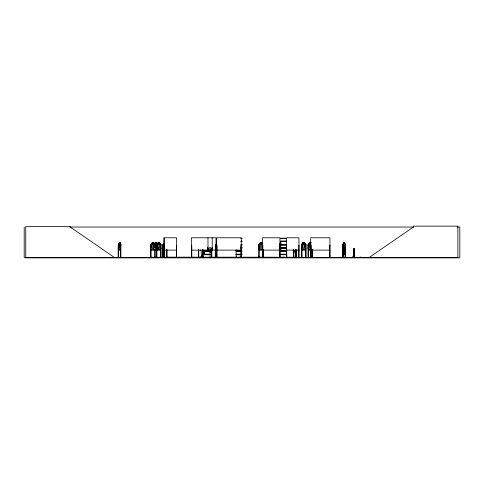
<?xml version="1.0" encoding="UTF-8"?>
<svg xmlns="http://www.w3.org/2000/svg" width="484" height="484" viewBox="0 0 484 484"><rect width="100%" height="100%" fill="white"/><g stroke="black" fill="none" stroke-linecap="round" stroke-linejoin="round"><path stroke-width="0.73" d="M204.308 254.185L204.308 251.347L210.08 251.347L210.074 254.185L204.308 254.185L204.315 252.769M210.074 252.769L210.074 251.347M161.505 257.373L167.984 257.379M354.106 257.016L354.185 249.212M354.264 257.052L354.094 248.443M353.217 256.296L353.211 256M353.568 256.302C353.048 255.582 353.604 256.925 353.895 256M202.348 256.26L202.118 256L202.258 256.302M236.107 257.506L236.077 257.161M353.362 257.409L353.356 255.897L353.151 257.246M364.174 257.409L365.765 257.409L353.03 257.409L353.036 256.605M120.558 249.932L120.891 244.347L120.546 243.815M293.576 252.89L295.633 252.89L295.857 251.371M295.633 252.89L295.887 250.022M345.401 248.425L345.056 249.932L342.999 249.932L342.769 248.425M345.013 252.89L345.358 251.377M344.971 254.257L345.286 252.739L345.013 254.257L342.878 254.257L342.605 252.745M164.227 257.361L164.257 237.783L176.593 237.783L176.612 257.609M116.263 257.573L122.736 257.579L116.287 257.609M116.269 257.379L122.718 257.379M291.525 257.379L297.975 257.379M295.24 257.603L295.204 257.228L163.689 257.161M340.905 257.609L347.367 257.379L340.881 257.573M293.861 250.712L294.139 250.815M260.773 257.373L264.046 257.609L260.773 257.548M264.022 257.373L259.2 257.288M312.011 257.373L309.143 257.373L312.011 257.548L312.029 257.161L312.561 257.161L312.561 257.609M305.912 248.425L305.398 249.932L301.907 249.932L301.447 248.425L301.919 249.932M354.04 248.492L353.979 256.272M157.572 249.883L158.08 248.419M157.609 249.932L158.129 248.425L158.129 244.347L157.596 243.815M161.081 248.425L160.561 249.932L151.129 249.932L150.663 248.425M295.47 250.155L295.04 251.371L294.242 251.371L293.812 250.155M278.379 257.379L284.55 257.579M235.2 257.573L241.909 257.488M210.576 257.573L216.427 257.573M211.919 257.573L210.588 257.379L211.962 257.609M301.841 245.279L301.834 257.609L300.897 257.548L306.402 257.609L305.489 257.548L305.489 245.279M307.503 257.573L308.459 257.548L308.459 245.279L308.048 245.279M308.459 257.379L307.515 257.379L313.051 257.379L312.107 257.379M259.097 257.161L259.037 257.609L258.341 257.361L258.97 257.579M259 257.379L258.335 257.379M150.566 257.548L151.099 257.161M198.307 257.379L198.373 249.629M216.548 257.373L216.687 257.161M216.578 257.548L216.644 237.783L241.31 237.783L241.268 257.609M353.598 256.302L353.961 256.163M118.628 243.815L118.338 257.609M118.64 243.863L118.429 257.609M342.714 247.33L342.987 246.822L345.031 246.822M342.932 248.135L342.636 248.697L342.993 245.279M207.83 250.119L208.435 249.139L209.034 250.119M210.83 250.119L211.435 249.139L212.034 250.119M262.461 247.203L261.711 248.419L260.307 248.419L259.557 247.203L259.557 244.372L260.307 243.863L260.313 242.345L261.717 242.345L261.717 243.863L262.461 244.372M207.479 250.119L208.253 248.891L207.503 247.675L208.459 248.631L209.403 247.675L208.634 248.879L209.403 250.119M210.479 250.119L211.254 248.891L210.504 247.675L211.46 248.631L212.403 247.675L211.641 248.879L212.403 250.119M279.341 244.353L279.806 243.815L280.756 243.815M162.824 257.609L162.896 244.353L163.356 243.815L164.312 243.815M119.233 243.863L118.81 244.372L118.81 247.203L119.233 248.419L120.02 248.419L120.437 247.203L120.437 244.372L120.02 243.863M301.429 257.609L301.447 244.353L301.931 243.815L302.942 243.815L302.936 242.296L304.43 242.296M343.61 246.822L343.162 247.324L343.162 250.155L343.61 251.371L344.439 251.371L344.88 250.155L344.88 247.324L344.439 246.822M343.525 248.183L343.077 248.691L343.077 251.523L343.525 252.739L344.354 252.739L344.802 251.523L344.802 248.691L344.354 248.183M154.063 243.815L153.579 244.353L153.579 248.425L154.045 249.932M157.01 243.815L156.526 244.353L156.526 248.425L156.998 249.932M344.499 247.294L343.955 248.709L343.223 247.324L343.779 249.054L343.186 250.809L343.973 249.387L344.608 250.9L344.148 249.066L344.711 247.318L343.61 247.324M200.806 257.603L200.975 257.246M201.247 257.246L201.054 256.605L200.945 257.603M201.193 257.597L201.701 257.585L201.066 257.409M202.953 257.161L202.766 257.5L203.558 257.585L200.933 257.409L201.259 257.603M202.669 257.603L203.377 257.409L203.183 256.605L203.286 257.246M369.014 257.609L413.445 227.032L413.445 226.131L457.87 226.131L457.87 257.609L24.2 257.609L24.2 227.032M302.984 243.863L302.24 244.372L302.24 247.203L302.984 248.419L304.369 248.419L305.114 247.203L305.114 244.372L304.369 243.863L304.369 242.345L302.984 242.345L302.996 243.863M301.865 257.355L300.897 257.379M308.453 257.573L308.405 257.161M202.802 257.603L203.256 257.603M69.623 227.032L413.675 227.032M457.531 227.032L459.8 227.032L459.8 257.869L25.761 257.869L25.761 226.452L70.192 226.452L70.192 227.032L114.617 257.609M241.05 238.225L241.909 238.231M280.605 238.231L286.389 238.231M241.062 238.34L241.909 238.346M280.605 238.34L286.389 238.346M241.05 238.509L241.897 238.515M280.617 238.515L286.377 238.515M241.05 241.08L241.903 241.08M280.611 241.08L286.383 241.08M241.086 241.274L241.939 241.274M280.575 241.274L286.425 241.274M241.086 241.449L241.939 241.449M280.575 241.449L286.425 241.449M241.05 241.649L241.903 241.649M280.611 241.649L286.383 241.649M260.259 242.296L261.765 242.296L261.759 243.815L262.739 243.815M280.738 242.296L280.781 243.863L280.085 244.372L280.085 247.203L280.781 248.419M311.049 242.296L309.548 242.296L309.609 243.863L308.859 244.372L308.859 247.203L309.603 248.419L310.988 248.419M119.191 242.345L120.02 242.345M153.646 242.345L152.23 242.345L152.23 243.863L151.474 244.372L151.474 247.203L152.23 248.419L153.646 248.419M155.146 242.345L156.562 242.345M159.514 242.345L158.093 242.345L158.093 243.863M309.603 242.345L310.994 242.345M343.634 242.345L344.493 242.345M118.586 243.815L119.203 243.815M120.002 243.815L120.589 243.815M153.7 243.815L155.098 243.815M156.61 243.815L158.044 243.815L158.044 242.296L159.563 242.296L159.514 243.863L160.271 244.372L160.271 247.203L159.514 248.419L158.099 248.419M159.563 243.815L160.543 243.815L161.081 244.347L161.124 257.379M260.265 243.815L259.236 243.815L258.758 244.353L258.777 257.609L258.813 257.161M304.418 243.815L305.392 243.815L305.912 244.347L305.912 257.609M309.56 243.815L308.538 243.815L308.066 244.353L308.036 257.609L307.999 257.161L308.538 257.161L308.538 257.609M343.646 243.815L343.005 243.815L342.757 244.378L342.763 257.609M344.481 243.815L345.092 243.815L345.37 244.372L345.401 257.609M118.598 243.863L120.583 243.863M163.362 243.863L164.36 243.863L163.659 244.372L163.659 247.203M262.715 243.863L259.255 243.863L258.807 244.378L258.807 248.419L259.224 249.932L262.752 249.932M279.806 243.863L280.805 243.863L280.805 242.345M301.943 243.863L305.368 243.863M310.988 243.863L308.562 243.863L308.114 244.378L308.114 248.419L308.532 249.932L311.315 249.932M345.08 243.863L343.017 243.863L342.799 244.378L342.884 257.609M162.896 244.353L162.914 248.425L163.344 249.932M154.656 243.863L155.164 244.372L156.562 244.372L156.58 248.419L157.034 249.883M158.099 244.372L159.514 244.372L159.514 247.203L158.099 247.203M310.988 244.372L309.603 244.372L309.603 247.203L310.988 247.203M241.05 244.481L241.903 244.481M280.611 244.481L286.383 244.481M241.086 244.68L241.939 244.68M280.575 244.68L286.425 244.68M241.086 244.856L241.939 244.856M280.575 244.856L286.425 244.856M241.05 245.055L241.903 245.055M280.611 245.055L286.383 245.055M344.469 245.249L343.537 245.249L343.567 248.183M120.455 245.279L120.818 245.279M150.633 245.279L151.05 245.279L151.099 257.609M161.027 245.279L160.609 245.279L160.658 257.609M163.901 245.279L163.737 257.609L163.689 257.161M164.257 245.279L164.493 257.609M176.593 245.279L176.364 257.609M191.362 245.279L191.779 245.279L191.827 257.609M216.033 245.279L215.616 245.279L215.586 257.609M216.644 245.279L217.062 245.279L217.11 257.609M241.31 245.279L240.893 245.279L240.893 257.609L240.844 257.161M258.734 245.279L259.176 245.279L259.2 257.609M279.341 245.279L279.952 245.279M286.607 245.279L286.818 257.609L286.843 257.161M298.943 245.279L298.761 257.609M301.429 245.279L301.871 245.279L301.871 257.609M305.9 245.279L305.458 245.279L305.458 257.609M329.943 245.279L329.519 245.279L329.58 257.609M342.751 245.279L343.126 245.279M343.567 245.303L344.439 245.303M344.426 246.616L343.495 246.616L343.495 248.135M343.579 246.767L342.932 246.767L342.678 247.33L342.92 254.257M344.426 246.767L345.044 246.767M343.676 246.919L344.209 246.919L344.209 247.427L343.676 247.427M156.562 247.203L155.146 247.203L155.146 244.372M343.634 247.203L344.451 247.203M345.001 246.767L345.358 247.306M241.05 247.717L241.897 247.711M241.062 247.784L241.909 247.79M241.05 247.905L241.909 247.935M280.605 247.935L286.389 247.935M241.062 248.05L241.909 248.05M280.605 248.05L286.389 248.032M342.89 248.135L345.001 248.135M241.05 248.219L241.897 248.213M280.617 248.213L286.377 248.213M215.743 248.425L215.755 244.347L215.695 257.609M345.274 248.667L344.959 248.135M118.598 249.883L120.583 249.883M151.171 249.883L160.525 249.883M262.715 249.883L259.255 249.883L258.807 248.419M279.806 249.883L281.107 249.883M301.943 249.883L305.368 249.883M311.303 249.883L308.562 249.883L308.114 248.419M343.017 249.883L345.08 249.883M120.601 249.932L118.58 249.932L118.32 248.425L118.622 249.932M279.77 249.932L281.101 249.932M164.257 250.119L176.593 250.119M191.362 250.119L216.033 250.119M216.644 250.119L241.31 250.119M262.51 250.119L279.952 250.119M286.607 250.119L298.943 250.119M310.692 250.119L329.943 250.119M204.308 250.779L210.08 250.779M236.131 250.779L241.903 250.779M280.611 250.779L286.383 250.779M204.266 250.978L210.123 250.978M236.089 250.978L241.939 250.978M280.575 250.978L286.425 250.978M354.246 248.891L353.998 248.443L353.943 251.075M204.266 251.154L210.123 251.154M236.089 251.154L241.939 251.154M280.575 251.154L286.425 251.154M236.131 251.347L241.903 251.347M280.611 251.347L286.383 251.347M293.316 250.022L293.643 252.842M345.05 252.89L342.92 252.89L342.648 251.377L342.962 252.89M236.131 254.185L241.903 254.185M280.611 254.185L286.383 254.185M342.902 254.203L344.989 254.203M204.266 254.378L210.123 254.378M236.089 254.378L241.939 254.378M280.575 254.378L286.425 254.378M204.266 254.554L210.123 254.554M236.089 254.554L241.939 254.554M280.575 254.554L286.425 254.554M204.308 254.753L210.08 254.753L210.08 257.488L204.302 257.488M236.131 254.753L241.903 254.753M280.611 254.753L286.383 254.753M353.338 256.605L354.621 256.605L354.621 257.409M359.975 257.119L360.997 257.119M118.132 257.161L118.574 257.161L118.562 257.609M120.413 257.161L120.855 257.161M155.213 257.161L154.698 257.161L154.698 257.609L154.747 249.629M161.075 257.161L160.561 257.161L160.561 257.609M162.763 257.161L163.296 257.161M296.117 257.161L295.67 257.161L295.682 257.609L295.712 249.629M301.387 257.161L301.919 257.161M305.41 257.161L305.942 257.161M310.546 257.161L311.061 257.161L311.055 257.609M329.985 257.161L329.477 257.161L329.477 257.609M342.72 257.161L343.156 257.161M353.066 257.246L354.597 257.246M151.099 257.288L154.698 257.288M155.237 257.355L155.164 249.629M156.967 257.288L160.561 257.288M198.839 257.288L202.439 257.288M328.515 257.361L331.395 257.373M204.315 257.409L210.074 257.409M241.897 257.409L235.212 257.379L241.274 257.355M278.33 257.373L286.377 257.409M306.433 257.379L305.483 257.361M340.881 257.379L347.367 257.379M278.336 257.573L286.389 257.488M299.106 257.603L298.713 257.161L298.713 257.609M313.057 257.573L312.107 257.548L312.071 249.629M353.024 257.5L365.771 257.5M241.504 257.603L241.359 257.161M216.136 257.573L216.082 257.161M263.175 257.579L263.217 249.629L263.29 257.609M299.009 257.579L298.943 237.783L286.607 237.783L286.589 257.609L286.631 257.161M161.027 244.372L160.525 243.863L151.171 243.863L150.712 244.378L150.712 248.419M305.38 243.815L305.906 244.347M344.947 248.183L345.243 248.691M345.038 243.863L345.328 244.372M153.628 248.419L154.081 249.883M279.528 248.903L279.794 249.932M162.939 248.419L163.38 249.883M294.254 257.585L294.266 257.228M293.34 251.371L293.619 252.89M365.511 257.597L365.432 257.246M353.846 251.075L353.895 257.016M363.653 257.409L362.074 257.409M361.276 257.409L359.697 257.409M353.247 255.897L353.26 257.246M345.261 245.279L345.261 246.725M345.316 247.306L345.231 257.609M345.134 257.609L345.128 245.279L345.503 245.279L345.503 257.609L345.528 257.161L345.092 257.161L345.098 257.609M344.523 243.815L344.523 242.296L343.604 242.296L343.192 247.203L343.634 248.419L344.451 248.419L344.892 247.203L344.481 242.296M344.396 245.303L344.396 248.183M343.126 253.985L343.15 257.609M343.023 257.161L343.023 257.609M342.993 253.985L342.926 257.609M329.937 257.609L329.943 237.783L310.692 237.783L310.692 257.609M329.846 245.279L329.882 257.609M329.779 257.161L329.779 257.609M329.616 245.279L329.671 257.609M312.483 249.629L312.513 257.609M312.428 257.161L312.428 257.609M312.162 257.161L312.156 257.609M310.958 257.609L311.018 245.279L310.589 245.279L310.613 257.609M310.922 245.279L310.849 257.609M310.758 257.161L310.746 257.609M308.133 257.161L308.139 257.609M305.858 244.372L305.864 257.609M304.418 242.296L304.382 243.863M301.459 244.353L301.52 257.609M296.075 249.629L296.075 257.609M295.942 249.629L295.942 257.609M295.845 252.533L295.815 257.609M294.308 257.228L294.308 257.609M293.8 257.161L293.818 257.609L293.788 252.533M293.655 249.629L293.679 257.609M293.558 252.533L293.588 257.609M293.425 249.629L293.431 257.609M283.563 257.161L283.606 257.609M283.442 257.161L283.497 257.609M283.243 257.161L283.231 257.609M283.116 257.161L283.134 257.609M283.067 257.288L283.067 257.609M280.781 244.372L280.781 247.203M279.988 257.161L279.988 257.609L279.952 237.783L262.51 237.783L262.51 257.609M279.843 245.279L279.831 257.609M279.722 245.279L279.764 257.609M279.655 245.279L279.667 257.609M279.546 245.279L279.51 257.609M279.401 249.629L279.401 257.609M279.341 249.629L279.371 257.609M262.842 257.161L262.848 257.609M262.691 245.279L262.727 257.609L262.806 245.279L262.395 245.279L262.395 257.609M262.624 257.161L262.564 257.609M262.116 257.228L262.116 257.609M260.265 242.296L260.307 243.863M259.218 257.161L259.218 257.609M258.692 257.161L258.692 257.609M241.201 257.228L241.201 257.609M240.748 257.228L240.748 257.609M240.379 257.161L240.354 257.609M240.258 257.161L240.27 257.609M240.046 257.161L240.058 257.609M239.949 257.609L239.967 257.161L239.889 257.609M236.543 257.161L236.555 257.609M236.446 257.161L236.458 257.609M236.24 257.161L236.246 257.609M236.125 249.629L236.15 257.609M217.013 257.161L217.013 257.609M215.985 257.609L216.033 237.783L191.362 237.783L191.362 257.609L191.313 257.161M215.344 257.161L215.356 257.609M215.295 249.629L215.247 257.609L215.198 257.161M212.216 237.783L212.216 250.119M211.756 249.629L211.804 257.609M211.714 249.629L211.659 257.609M211.417 257.161L211.411 257.609M211.357 249.629L211.314 257.609L211.266 257.161M207.975 237.783L207.975 250.119M202.905 249.629L202.935 257.609M202.572 257.246L202.578 255.897L201.87 255.897L201.87 257.246M202.487 249.629L202.439 257.609M198.839 257.161L198.839 257.609M198.791 249.629L198.743 257.609M198.422 257.161L198.422 257.609M191.731 257.161L191.731 257.609M191.543 257.228L191.543 257.609M176.122 257.228L176.122 257.609M167.089 257.161L167.089 257.609L167.041 249.629M166.926 257.161L166.913 257.609M166.659 249.629L166.708 257.609M166.593 249.629L166.611 257.609M163.943 257.161L163.949 257.609M163.894 237.783L163.846 257.609M163.296 257.609L163.253 245.279L162.805 245.279L162.763 257.609M163.193 245.279L163.126 257.609M162.92 257.161L162.933 257.609M160.984 257.161L160.978 257.609M156.967 257.609L156.967 257.161L156.405 257.548L156.501 249.629M156.919 249.629L156.87 257.609M155.116 257.161L155.116 257.609M153.646 243.863L153.7 242.296L152.182 242.296L152.182 243.815L151.147 243.815L150.663 244.353L150.681 257.609M151.002 257.161L151.008 257.609M120.849 244.347L120.818 257.609M120.685 248.903L120.71 257.609M120.589 245.279L120.589 257.609M120.558 257.161L120.558 257.609M120.455 248.903L120.425 257.609M119.978 243.863L120.044 242.296L119.161 242.296L119.191 243.863M118.532 257.609L118.538 245.279L118.169 245.279L118.157 257.609M203.752 249.98A1.543 1.543 0 0 1 203.304 251.075L202.984 257.016L201.441 257.016L201.12 251.075A1.543 1.543 0 0 1 200.672 249.98M157.179 247.85L156.695 247.899L155.86 246.435C155.285 248.728 153.416 248.274 155.533 246.102C153.525 244.359 155.316 243.452 155.836 245.757C156.411 243.573 158.22 244.033 156.163 246.108L157.179 247.85M157.318 247.203L156.562 248.419L155.146 248.419L154.384 247.203L154.384 244.372L155.146 243.863L155.098 242.296L156.61 242.296L156.562 243.863L157.318 244.372L157.318 247.203M119.881 242.599L119.373 242.599L119.373 243.107L119.881 243.107L119.881 242.599M153.392 242.599L152.484 242.599L152.484 243.107L153.392 243.107L153.392 242.599M156.308 242.599L155.4 242.599L155.4 243.107L156.308 243.107L156.308 242.599M159.26 242.599L158.347 242.599L158.347 243.107L159.26 243.107L159.26 242.599M261.457 242.599L260.555 242.599L260.555 243.107L261.457 243.107L261.457 242.599M304.121 242.599L303.232 242.599L303.232 243.107L304.121 243.107L304.121 242.599M310.74 242.599L309.845 242.599L309.845 243.107L310.74 243.107L310.74 242.599M344.305 242.599L343.779 242.599L343.779 243.107L344.305 243.107L344.305 242.599M120.02 244.372L119.233 244.372L119.233 247.203L120.02 247.203L120.02 244.372M153.646 244.372L152.23 244.372L152.23 247.203L153.646 247.203L153.646 244.372M261.711 244.372L260.307 244.372L260.307 247.203L261.711 247.203L261.711 244.372M304.369 244.372L302.984 244.372L302.984 247.203L304.369 247.203L304.369 244.372M344.451 244.372L343.634 244.372L343.61 250.155L344.439 250.155L344.451 244.372M344.287 245.557L343.755 245.557L343.755 246.06L344.287 246.06L344.287 245.557M286.377 247.711L280.617 247.711L286.389 247.784M344.354 248.691L343.525 248.691L343.525 251.523L344.354 251.523L344.354 248.691M164.748 257.609L164.748 257.228L164.699 257.609"/></g></svg>
